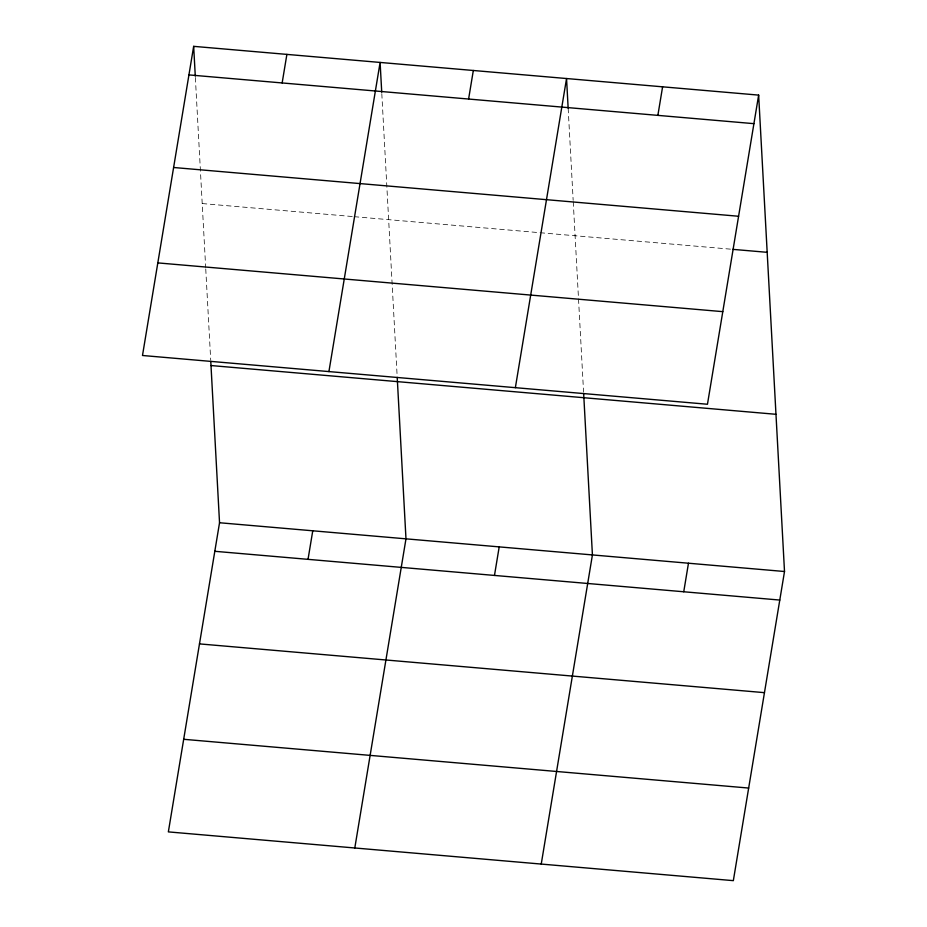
<?xml version="1.0" encoding="UTF-8"?>
<svg xmlns="http://www.w3.org/2000/svg" width="927" height="927" viewBox="0 0 927 927"><rect width="100%" height="100%" fill="white"/><g stroke="black" fill="none" stroke-linecap="round" stroke-linejoin="round"><path stroke-width="0.7" stroke-dasharray="4.63 3.48" d="M202.202 203.558L352.793 216.559M354.23 216.686L731.345 249.224M568.158 108.274L573.164 200.336M573.245 201.75L583.57 392.04M381.797 93.604L397.138 375.945M195.354 77.509L205.678 267.497M205.748 268.923L210.696 359.85"/><path stroke-width="1.39" d="M193.662 46.35L142.491 355.493L707.463 404.253L758.645 95.11L193.662 46.35L195.284 76.095M282.156 82.943L286.883 54.392M210.765 361.275L219.537 522.747L168.355 831.89L733.338 880.65L784.509 571.507L758.645 95.11M328.923 371.588L380.105 62.445L381.727 92.179M308.031 559.34L312.758 530.789M468.598 99.038L473.326 70.487M354.798 847.985L405.98 538.842L397.208 377.359M515.366 387.671L566.548 78.528L568.158 108.274M494.473 575.435L499.201 546.884M657.869 115.377L662.596 86.825M541.241 864.068L592.423 554.925L583.651 393.454M683.744 591.762L688.471 563.222M188.934 74.902L753.918 123.662M173.604 167.497L738.587 216.258M732.77 249.351L767.174 252.318M157.81 262.897L722.793 311.657M210.997 365.539L775.98 414.299M219.537 522.747L784.509 571.507M214.809 551.298L779.792 600.059M199.479 643.894L764.462 692.654M183.685 739.294L748.668 788.054"/></g></svg>
